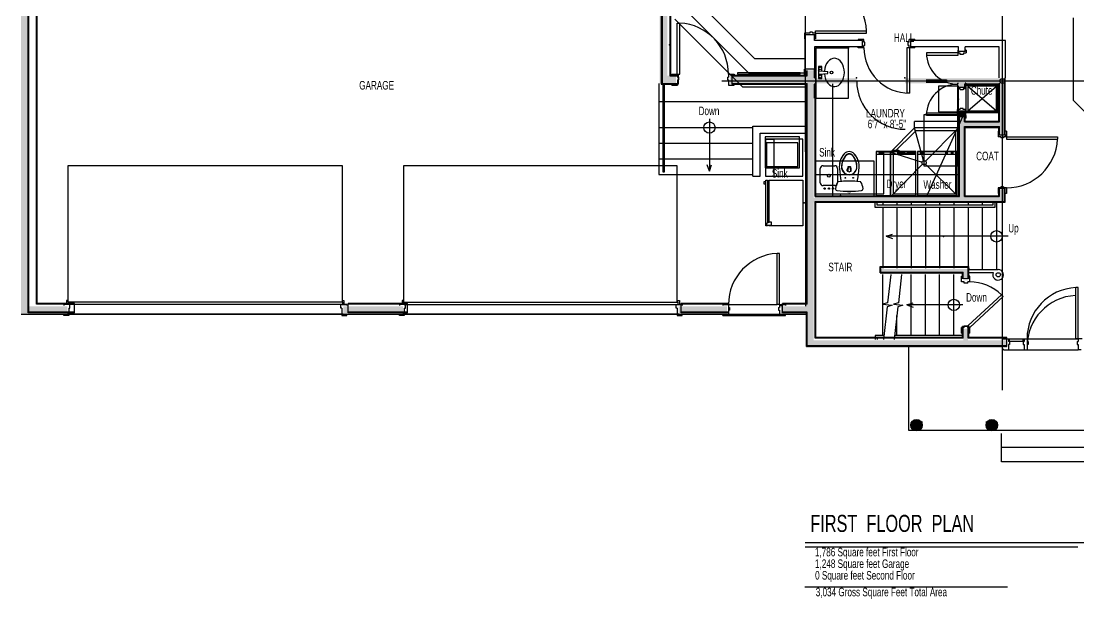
# Model space of a CAD drawing. Extents: x -743 to 664, y -463 to 298.
# Drawn here: x -743 to 1, y -463 to -56 of the extents above; entities that cross this region are included whole.
import ezdxf
from ezdxf.enums import TextEntityAlignment as Align

# ---------------------------------------------------------------- set-up
doc = ezdxf.new("R2010")
doc.units = 0
doc.header["$MEASUREMENT"] = 0
for name, color, linetype in [('1.1COLLINE', 7, 'Continuous'), ('1.1COLUMNS', 51, 'Continuous'), ('1.1DEMO', 3, 'Continuous'), ('1.1DRWDWS', 1, 'Continuous'), ('1.1FILL', 7, 'Continuous'), ('1.1FURN', 7, 'Continuous'), ('1.1NOTES', 11, 'Continuous'), ('1.1RMNAMES', 5, 'Continuous'), ('1.1WALL', 7, 'Continuous')]:
    doc.layers.add(name, color=color, linetype=linetype)
doc.styles.add('DCADTXTSTYLE20', font='ARIAL NARROW')
doc.styles.add('DCADTXTSTYLE22', font='ARIAL NARROW')
doc.styles.add('DCADTXTSTYLE23', font='ARIAL NARROW')
doc.styles.add('DCADTXTSTYLE24', font='ARIAL NARROW')
doc.styles.add('DCADTXTSTYLE27', font='ARIAL NARROW')
doc.styles.add('DCADTXTSTYLE28', font='ARIAL NARROW')
doc.styles.add('DCADTXTSTYLE29', font='ARIAL NARROW')
doc.styles.add('DCADTXTSTYLE32', font='ARIAL NARROW')
doc.styles.add('DCADTXTSTYLE38', font='ARIAL NARROW')
doc.styles.add('DCADTXTSTYLE39', font='ARIAL NARROW')
doc.styles.add('DCADTXTSTYLE45', font='ARIAL NARROW')
doc.styles.add('DCADTXTSTYLE46', font='ARIAL NARROW')
doc.styles.add('DCADTXTSTYLE47', font='ARIAL NARROW')
doc.styles.add('DCADTXTSTYLE48', font='ARIAL NARROW')
doc.styles.add('DCADTXTSTYLE49', font='ARIAL NARROW')
doc.styles.add('DCADTXTSTYLE52', font='ARIAL NARROW')
doc.styles.add('DCADTXTSTYLE55', font='ARIAL NARROW')
doc.styles.add('DCADTXTSTYLE59', font='ARIAL NARROW')
doc.styles.add('DCADTXTSTYLE65', font='ARIAL NARROW')

# ---------------------------------------------------------------- blocks, each defined once
blk = doc.blocks.new('FIXT-CHUTE')
blk.add_lwpolyline([(-7, -9), (7, -9), (7, 9), (-7, 9)], close=True)
blk = doc.blocks.new('FIXT-CABINET36')
blk.add_lwpolyline([(-12, -18), (12, -18), (12, 18), (-12, 18)], close=True)

msp = doc.modelspace()

# ---------------------------------------------------------------- hatches: boundary and pattern name
at = {"layer": '1.1FILL', "linetype": 'Continuous', "ltscale": 8}
for points in [[(-743.3, 49.72), (-743.3, -262.28), (-710.8, -262.28), (-710.8, -256.78), (-737.8, -256.78), (-737.8, 44.22), (-630.3, 44.22), (-630.3, 49.72)], [(-288.8, -10.28), (-294.3, -10.28), (-294.3, -100.14), (-282.73, -100.14), (-282.73, -94.64), (-288.8, -94.64)], [(-155.64, -96.53), (-185.8, -96.53), (-185.8, -90.82), (-191.3, -90.82), (-191.3, -94.64), (-244.73, -94.64), (-244.73, -100.14), (-185.8, -100.03), (-155.64, -100.03)], [(-121.64, -96.53), (-121.64, -97.53), (-92.54, -97.53), (-92.54, -99.03), (-121.64, -99.03), (-121.64, -100.03), (-83.42, -100.03), (-83.43, -102.75), (-79.85, -102.7), (-79.92, -100.03), (-54.92, -100.03), (-54.92, -96.53)], [(-54.92, -136.53), (-51.42, -136.53), (-51.42, -130.78), (-51.42, -96.53), (-54.92, -96.53), (-54.92, -100.03)], [(-81.42, -183.78), (-51.42, -183.78), (-51.42, -174.53), (-54.92, -174.53), (-54.92, -180.28), (-79.92, -180.28), (-79.92, -130.78), (-54.92, -130.78), (-54.92, -127.28), (-79.92, -127.28), (-79.92, -123.53), (-83.42, -123.53), (-83.42, -127.28), (-83.42, -180.28), (-185.8, -180.28), (-185.8, -100.03), (-191.56, -100.04), (-191.56, -100.14), (-191.3, -100.14), (-191.3, -256.78), (-208.8, -256.78), (-208.8, -262.28), (-191.3, -262.28), (-191.3, -286.28), (-49.8, -286.28), (-49.8, -280.78), (-77.22, -280.78), (-77.16, -272.65), (-80.64, -272.61), (-80.72, -280.78), (-185.8, -280.78), (-185.8, -256.78), (-185.8, -183.78)], [(-83.42, -123.53), (-79.92, -123.53), (-79.92, -119.32), (-83.42, -119.32)], [(-80.66, -234.03), (-80.7, -238.61), (-77.23, -238.65), (-77.16, -230.53), (-139.06, -230.53), (-139.06, -234.03)], [(-516.8, -256.78), (-516.8, -262.28), (-474.8, -262.28), (-474.8, -256.78)], [(-246.8, -262.28), (-246.8, -256.78), (-280.8, -256.78), (-280.8, -262.28)], [(-117.56, -340.53, 1), (-109.56, -340.53, 1)], [(-56.56, -340.53, 1), (-64.56, -340.53, 1)]]:
    msp.add_hatch(color=7, dxfattribs=at).paths.add_polyline_path(points, flags=0)

# ---------------------------------------------------------------- linework, layer by layer
at = {"layer": '1.1COLLINE', "color": 7, "linetype": 'Continuous', "ltscale": 96}
for p, q in [((-53.17, -315.79), (-53.17, -32.1)), ((-250.48, -98.28), (330.5, -98.28))]:
    msp.add_line(p, q, dxfattribs=at)
at = {"layer": '1.1COLUMNS', "color": 1, "linetype": 'Continuous', "ltscale": 12}
msp.add_circle((-53.17, -98.28), 1.75, dxfattribs=at)
at = {"layer": '1.1COLUMNS', "color": 51, "linetype": 'Continuous', "ltscale": 12}
msp.add_point((-53.17, -98.28), dxfattribs=at)
at = {"layer": '1.1DEMO', "color": 11, "linetype": 'Continuous', "ltscale": 2}
for p, q in [((-273.64, -50.56), (-231.45, -92.75)), ((-263.64, -46.42), (-227.31, -82.75)), ((-283.64, -54.71), (-235.6, -102.75)), ((-3.42, -53.9), (-3.42, -111.7)), ((-192.42, -64.73), (-192.42, -68.73)), ((-188.67, -64.73), (-192.42, -64.73)), ((-185.3, -65.73), (-191.8, -65.73)), ((-191.8, -90.82), (-191.8, -65.73)), ((-188.67, -63.98), (-188.67, -64.73)), ((-186.67, -63.98), (-188.67, -63.98)), ((-186.67, -63.98), (-186.67, -64.73)), ((-184.67, -64.73), (-186.67, -64.73)), ((-185.3, -69.78), (-185.3, -65.73)), ((-184.67, -62.98), (-148.67, -62.98)), ((-184.67, -64.73), (-184.67, -62.98)), ((-184.67, -64.73), (-148.67, -64.73)), ((-184.67, -64.73), (-184.67, -68.73)), ((-148.67, -64.73), (-148.67, -62.98)), ((-192.42, -68.73), (-191.8, -68.73)), ((-184.67, -68.73), (-185.3, -68.73)), ((-151.61, -69.78), (-185.3, -69.78)), ((-151.61, -74.28), (-185.3, -74.28)), ((-185.3, -74.28), (-185.3, -90.87)), ((-161.3, -74.28), (-185.3, -74.28)), ((-185.3, -74.28), (-161.3, -74.28)), ((-161.3, -110.28), (-161.3, -74.28)), ((-161.3, -74.28), (-161.3, -75.28)), ((-150.55, -69.03), (-154.55, -69.03)), ((-154.55, -69.03), (-154.55, -69.65)), ((-154.55, -74.9), (-154.55, -74.28)), ((-151.61, -74.28), (-151.61, -69.78)), ((-150.55, -70.9), (-150.55, -69.03)), ((-149.8, -70.9), (-150.55, -70.9)), ((-150.55, -74.9), (-150.55, -73.4)), ((-149.8, -73.4), (-150.55, -73.4)), ((-149.8, -73.4), (-149.8, -70.9)), ((-118.61, -70.9), (-119.36, -70.9)), ((-119.36, -73.4), (-119.36, -70.9)), ((-118.61, -73.4), (-119.36, -73.4)), ((-114.61, -69.03), (-118.61, -69.03)), ((-118.61, -70.9), (-118.61, -69.03)), ((-118.61, -74.9), (-118.61, -73.4)), ((-117.61, -74.28), (-117.61, -69.78)), ((-50.92, -69.78), (-117.61, -69.78)), ((-83.92, -74.28), (-117.61, -74.28)), ((-114.61, -69.03), (-114.61, -69.65)), ((-114.61, -74.9), (-114.61, -74.28)), ((-83.92, -77.53), (-83.92, -74.28)), ((-55.42, -74.28), (-79.42, -74.28)), ((-79.42, -77.53), (-79.42, -74.28)), ((-55.42, -96.03), (-55.42, -74.28)), ((-50.92, -96.03), (-50.92, -69.78)), ((-161.3, -75.28), (-184.3, -75.28)), ((-184.3, -75.28), (-184.3, -110.28)), ((-150.55, -74.9), (-154.55, -74.9)), ((-120.3, -74.9), (-120.3, -106.9)), ((-118.55, -74.9), (-120.3, -74.9)), ((-114.61, -74.9), (-118.61, -74.9)), ((-118.55, -74.9), (-118.55, -106.9)), ((-84.54, -78.51), (-106.52, -78.51)), ((-106.52, -78.51), (-106.52, -80.26)), ((-84.54, -80.26), (-106.52, -80.26)), ((-84.54, -76.57), (-84.54, -78.57)), ((-84.54, -76.57), (-83.92, -76.57)), ((-84.54, -78.51), (-84.54, -80.26)), ((-84.54, -78.57), (-83.04, -78.57)), ((-79.42, -77.53), (-83.92, -77.53)), ((-83.04, -78.57), (-83.04, -79.32)), ((-83.04, -79.32), (-80.54, -79.32)), ((-80.54, -78.57), (-78.67, -78.57)), ((-80.54, -78.57), (-80.54, -79.32)), ((-78.67, -76.57), (-79.29, -76.57)), ((-78.67, -76.57), (-78.67, -78.57)), ((-192.03, -82.75), (-227.31, -82.75)), ((-180.05, -88.03), (-182.55, -88.03)), ((-182.55, -88.03), (-182.55, -96.53)), ((-180.05, -91.03), (-180.05, -88.03)), ((-192.03, -92.75), (-231.45, -92.75)), ((-182.05, -91.03), (-182.55, -90.53)), ((-182.05, -93.53), (-182.55, -94.03)), ((-182.55, -96.53), (-180.05, -96.53)), ((-182.05, -91.03), (-175.8, -91.53)), ((-182.05, -93.53), (-175.8, -93.03)), ((-180.05, -96.53), (-180.05, -93.53)), ((-175.8, -93.03), (-175.8, -91.53)), ((-192.03, -102.75), (-235.6, -102.75)), ((-185.3, -110.28), (-161.3, -110.28)), ((-184.3, -110.28), (-185.3, -110.28)), ((-118.55, -106.9), (-120.3, -106.9)), ((-3.42, -111.7), (16.93, -132.05)), ((-84.54, -120.83), (-106.52, -120.83)), ((-106.52, -122.58), (-106.52, -120.83)), ((-84.54, -122.58), (-106.52, -122.58)), ((-84.54, -122.58), (-84.54, -120.83)), ((-84.54, -124.53), (-84.54, -122.53)), ((-84.54, -122.53), (-83.04, -122.53)), ((-84.54, -124.53), (-83.92, -124.53)), ((-79.42, -123.53), (-83.92, -123.53)), ((-83.92, -126.78), (-83.92, -123.53)), ((-83.04, -122.53), (-83.04, -121.78)), ((-83.04, -121.78), (-80.54, -121.78)), ((-80.54, -122.53), (-80.54, -121.78)), ((-80.54, -122.53), (-78.67, -122.53)), ((-79.42, -126.78), (-79.42, -123.53)), ((-78.67, -124.53), (-79.29, -124.53)), ((-78.67, -124.53), (-78.67, -122.53)), ((-114.84, -131.28), (-131.92, -148.36)), ((-114.01, -133.28), (-129.92, -149.18)), ((-83.92, -126.78), (-114.84, -126.78)), ((-114.84, -131.28), (-114.84, -126.78)), ((-83.92, -131.28), (-114.84, -131.28)), ((-83.92, -131.28), (-114.84, -131.28)), ((-108.56, -154.33), (-114.84, -131.28)), ((-85.92, -133.28), (-114.01, -133.28)), ((-107.11, -154.71), (-83.92, -131.28)), ((-85.92, -177.78), (-85.92, -133.28)), ((-219.87, -139.27), (-213.89, -139.27)), ((-213.89, -139.27), (-213.89, -165.34)), ((-136.42, -177.78), (-136.42, -148.36)), ((-131.92, -148.36), (-136.42, -148.36)), ((-131.92, -179.78), (-131.92, -148.36)), ((-131.92, -148.36), (-131.92, -179.78)), ((-131.92, -148.36), (-109.6, -155.33)), ((-129.92, -149.18), (-129.92, -177.78)), ((-162.24, -161.53), (-162.24, -160.66)), ((-162, -161.83), (-161.01, -162.1)), ((-160.01, -158.77), (-161.71, -158.77)), ((-160.16, -158.97), (-161.56, -158.97)), ((-159.71, -161.83), (-160.71, -162.1)), ((-159.48, -161.53), (-159.48, -160.66)), ((-131.92, -179.78), (-109.22, -156.84)), ((-83.92, -179.78), (-107.1, -156.83)), ((-219.51, -169.14), (-221.01, -169.14)), ((-221.01, -169.14), (-221.01, -170.64)), ((-221.01, -170.64), (-219.51, -170.64)), ((-219.51, -200.14), (-219.51, -168.14)), ((-219.51, -168.14), (-218.26, -168.14)), ((-218.26, -168.14), (-218.26, -198.27)), ((-217.51, -169.14), (-218.26, -169.14)), ((-217.51, -168.14), (-193.51, -168.14)), ((-217.51, -168.14), (-217.51, -197.64)), ((-193.51, -168.14), (-193.51, -200.14)), ((-185.3, -177.78), (-136.42, -177.78)), ((-129.92, -177.78), (-85.92, -177.78)), ((-218.26, -200.14), (-219.51, -200.14)), ((-217.01, -197.64), (-219.01, -198.64)), ((-219.01, -198.64), (-219.01, -199.64)), ((-219.01, -199.64), (-215.51, -199.64)), ((-218.26, -199.64), (-218.26, -200.14)), ((-217.51, -199.64), (-217.51, -200.14)), ((-193.51, -200.14), (-217.51, -200.14)), ((-215.51, -197.64), (-217.01, -197.64)), ((-215.51, -199.64), (-215.51, -197.64))]:
    msp.add_line(p, q, dxfattribs=at)
for points in [[(-195.95, -159.49), (-195.95, -137.69), (-219.96, -137.69), (-219.96, -159.49)], [(-219.87, -165.34), (-193.51, -165.34), (-193.51, -139.27), (-219.87, -139.27)], [(-196.95, -158.49), (-196.95, -141.85), (-218.96, -141.85), (-218.96, -158.49)]]:
    msp.add_lwpolyline(points, close=True, dxfattribs=at)
for centre, radius in [((-181.3, -89.53), 1), ((-181.3, -95.03), 1), ((-173.3, -92.28), 1), ((-108.17, -155.78), 1.5), ((-163.61, -166.45), 0.276), ((-163.61, -166.45), 0.276), ((-158.1, -166.45), 0.276), ((-158.1, -166.45), 0.276)]:
    msp.add_circle(centre, radius, dxfattribs=at)
for centre, radius, start, end in [((-184.67, -64.73), 36, 2.7832, 87.37195), ((-118.61, -74.9), 31.94, 180, 270.10275), ((-84.54, -78.57), 21.98, 180, 270), ((-84.54, -122.53), 21.98, 90, 180), ((-160.86, -152.67), 4.72, 42.19394, 138.11134), ((-160.86, -152.67), 4.72, 42.19394, 138.11134), ((-154.26, -158.59), 13.58, 138.11138, 186.11329), ((-154.26, -158.59), 13.58, 138.11138, 173.9005), ((-154.26, -158.59), 12.01, 138.11138, 180.55116), ((-154.26, -158.59), 11.93, 161.90263, 180.55116), ((-155.87, -158.06), 10.24, 133.19418, 161.90263), ((-160.86, -152.67), 3.15, 41.93184, 138.05381), ((-160.86, -152.75), 2.95, 46.80582, 133.19418), ((-165.84, -158.06), 10.24, 18.09737, 46.80582), ((-167.45, -158.59), 12.01, 359.44884, 401.88862), ((-167.45, -158.59), 13.58, 7.23105, 41.9948), ((-167.45, -158.59), 13.58, 355.18476, 401.88861), ((-167.45, -158.59), 11.93, 359.44884, 378.09737), ((27.96, -139.07), 196.85, 186.11328, 188.79834), ((-160.37, -158.64), 5.91, 180.55116, 213.50545), ((-160.37, -158.64), 5.83, 180.55116, 213.50545), ((-160.86, -158.97), 5.32, 213.50545, 326.49455), ((-160.86, -158.97), 5.24, 213.50545, 326.49455), ((-157.51, -160.66), 4.72, 158.06524, 180), ((-161.92, -161.53), 0.315, 180, 255), ((-152.1, -161.73), 9.84, 163.7398, 180), ((-161.71, -158.97), 0.197, 90, 158.06524), ((-161.56, -159.09), 0.118, 90, 164.91897), ((-160.86, -161.53), 0.591, 255, 285), ((-169.62, -161.73), 9.84, 0, 16.2602), ((-160.16, -159.09), 0.118, 15.08099, 90), ((-160.01, -158.97), 0.197, 21.93476, 90), ((-164.21, -160.66), 4.72, 0, 21.93476), ((-159.8, -161.53), 0.315, 285, 360), ((-161.35, -158.64), 5.83, 326.49455, 359.44884), ((-161.35, -158.64), 5.91, 326.49455, 359.44884), ((-349.68, -139.07), 196.85, 351.20166, 353.97628), ((-158.84, -175.2), 11.81, 150.5225, 173.54457), ((-168.74, -169.6), 0.433, 95.78108, 150.52194), ((-158.84, -175.2), 11.81, 149.42934, 150.5225), ((-160.86, -247.51), 78.74, 95.77937, 95.94075), ((-160.86, -247.51), 78.74, 90, 95.77937), ((-160.86, -247.51), 78.74, 84.22063, 90), ((-152.97, -169.6), 0.433, 29.47806, 84.21892), ((-160.86, -247.51), 78.74, 84.05925, 84.22063), ((-162.88, -175.2), 11.81, 29.4775, 30.57066), ((-162.88, -175.2), 11.81, 6.45543, 29.4775), ((-169.32, -174.02), 1.26, 173.54414, 262.12008), ((-160.86, -112.87), 62.99, 262.11895, 277.88109), ((-161.55, -174.05), 1.97, 245.89034, 269.48395), ((-160.86, -97.55), 78.47, 269.48395, 270.51605), ((-160.17, -174.05), 1.97, 270.51605, 294.10966), ((-152.39, -174.02), 1.26, 277.88169, 366.45586)]:
    msp.add_arc(centre, radius, start, end, dxfattribs=at)
msp.add_ellipse((-171.3, -92.28), major_axis=(0, 10), ratio=0.7, start_param=1.670465, end_param=7.754313, dxfattribs=at)
for p in [(-185.3, -65.73), (-117.61, -74.28), (-83.92, -77.57), (-185.3, -90.78), (-83.92, -123.53), (-160.86, -177.78), (-192.51, -184.14)]:
    msp.add_point(p, dxfattribs=at)
at = {"layer": '1.1DRWDWS', "color": 3, "linetype": 'Continuous', "ltscale": 24}
for p, q in [((-281.79, -93.52), (-281.79, -57.52)), ((-281.79, -57.52), (-280.04, -57.52)), ((-280.04, -93.52), (-280.04, -57.52)), ((-285.73, -93.52), (-281.73, -93.52)), ((-281.79, -93.52), (-280.04, -93.52)), ((-281.73, -93.52), (-281.73, -95.52)), ((-281.73, -95.52), (-280.98, -95.52)), ((-280.98, -95.52), (-280.98, -97.52)), ((-246.54, -95.52), (-245.79, -95.52)), ((-246.54, -95.52), (-246.54, -97.52)), ((-245.79, -93.52), (-241.79, -93.52)), ((-245.79, -93.52), (-245.79, -95.52)), ((-285.73, -101.27), (-281.73, -101.27)), ((-281.73, -97.52), (-281.73, -101.27)), ((-281.73, -97.52), (-280.98, -97.52)), ((-246.54, -97.52), (-245.79, -97.52)), ((-245.79, -97.52), (-245.79, -101.27)), ((-245.79, -101.27), (-241.79, -101.27)), ((-211.55, -255.65), (-211.55, -219.65)), ((-209.8, -219.65), (-211.55, -219.65)), ((-209.8, -255.65), (-209.8, -219.65)), ((-81.91, -239.71), (-81.91, -235.71)), ((-76.04, -239.71), (-76.04, -235.71)), ((-80.04, -239.71), (-81.91, -239.71)), ((-80.04, -240.46), (-80.04, -239.71)), ((-77.54, -240.46), (-80.04, -240.46)), ((-76.04, -239.71), (-77.54, -239.71)), ((-77.54, -240.46), (-77.54, -239.71)), ((-1.55, -279.65), (-1.55, -243.65)), ((0.2, -243.65), (-1.55, -243.65)), ((0.2, -279.65), (0.2, -243.65)), ((-77.22, -270.42), (-53.66, -248.77)), ((-76.04, -271.71), (-52.48, -250.06)), ((-52.48, -250.06), (-53.66, -248.77)), ((-709.79, -255.65), (-713.29, -255.65)), ((-713.29, -255.65), (-713.29, -256.28)), ((-709.79, -258.15), (-709.79, -263.4)), ((-709.79, -258.15), (-709.04, -258.15)), ((-709.04, -258.15), (-709.04, -255.65)), ((-518.55, -258.15), (-518.55, -255.65)), ((-517.8, -258.15), (-518.55, -258.15)), ((-517.8, -255.65), (-514.3, -255.65)), ((-517.8, -258.15), (-517.8, -263.4)), ((-514.3, -255.65), (-514.3, -256.28)), ((-473.8, -255.65), (-477.3, -255.65)), ((-477.3, -255.65), (-477.3, -256.28)), ((-473.8, -258.15), (-473.8, -263.4)), ((-473.8, -258.15), (-473.05, -258.15)), ((-473.05, -258.15), (-473.05, -255.65)), ((-282.56, -258.15), (-282.56, -255.65)), ((-281.81, -258.15), (-282.56, -258.15)), ((-281.81, -255.65), (-278.31, -255.65)), ((-281.81, -258.15), (-281.81, -263.4)), ((-278.31, -255.65), (-278.31, -256.28)), ((-249.74, -255.65), (-245.74, -255.65)), ((-245.74, -255.65), (-245.74, -257.65)), ((-245.74, -257.65), (-244.99, -257.65)), ((-245.74, -259.65), (-245.74, -263.4)), ((-245.74, -259.65), (-244.99, -259.65)), ((-244.99, -257.65), (-244.99, -259.65)), ((-209.8, -255.65), (-211.55, -255.65)), ((-210.55, -257.65), (-209.8, -257.65)), ((-210.55, -257.65), (-210.55, -259.65)), ((-210.55, -259.65), (-209.8, -259.65)), ((-209.8, -255.65), (-205.8, -255.65)), ((-209.8, -255.65), (-209.8, -257.65)), ((-209.8, -259.65), (-209.8, -263.4)), ((-713.29, -263.4), (-713.29, -262.78)), ((-709.79, -263.4), (-713.29, -263.4)), ((-517.8, -263.4), (-514.3, -263.4)), ((-514.3, -263.4), (-514.3, -262.78)), ((-477.3, -263.4), (-477.3, -262.78)), ((-473.8, -263.4), (-477.3, -263.4)), ((-281.81, -263.4), (-278.31, -263.4)), ((-278.31, -263.4), (-278.31, -262.78)), ((-249.74, -263.4), (-245.74, -263.4)), ((-209.8, -263.4), (-205.8, -263.4)), ((-81.91, -275.65), (-81.91, -271.65)), ((-80.04, -271.65), (-81.91, -271.65)), ((-80.04, -271.65), (-80.04, -270.9)), ((-77.54, -270.9), (-80.04, -270.9)), ((-77.54, -271.65), (-77.54, -270.9)), ((-76.04, -271.65), (-77.54, -271.65)), ((-76.04, -271.71), (-77.22, -270.42)), ((-76.04, -275.65), (-76.04, -271.65)), ((-48.05, -281.15), (-48.8, -281.15)), ((-48.05, -281.65), (-48.8, -281.65)), ((-48.05, -281.15), (-48.05, -279.65)), ((-48.05, -281.65), (-48.05, -283.65)), ((-38.55, -281.15), (-38.55, -279.65)), ((-38.55, -281.15), (-37.8, -281.15)), ((-38.55, -281.65), (-37.8, -281.65)), ((-38.55, -281.65), (-38.55, -283.65)), ((-35.8, -279.65), (-35.8, -281.65)), ((-35.05, -281.65), (-35.8, -281.65)), ((-35.05, -281.65), (-35.05, -283.65)), ((0.2, -279.65), (-1.55, -279.65)), ((-0.55, -281.65), (0.2, -281.65)), ((-0.55, -281.65), (-0.55, -283.65)), ((0.2, -279.65), (0.2, -281.65)), ((-48.05, -283.65), (-48.8, -283.65)), ((-38.55, -283.65), (-37.8, -283.65)), ((-35.8, -283.65), (-35.8, -287.4)), ((-35.05, -283.65), (-35.8, -283.65)), ((-0.55, -283.65), (0.2, -283.65)), ((0.2, -283.65), (0.2, -287.4)), ((-53.8, -366.28), (-53.8, -346.28)), ((18.2, -356.28), (-53.8, -356.28)), ((18.2, -366.28), (-53.8, -366.28))]:
    msp.add_line(p, q, dxfattribs=at)
at = {"layer": '1.1DRWDWS', "color": 3, "linetype": 'Continuous', "ltscale": 12}
for p, q in [((-285.73, -93.52), (-285.73, -94.14)), ((-241.79, -93.52), (-241.79, -94.14)), ((-285.73, -101.27), (-285.73, -100.64)), ((-241.79, -101.27), (-241.79, -100.64)), ((-55.42, -100.53), (-79.85, -100.53)), ((-79.85, -100.53), (-79.85, -102.75)), ((-56.42, -101.53), (-78.85, -101.53)), ((-78.85, -101.53), (-78.85, -119.51)), ((-56.42, -119.51), (-56.42, -101.53)), ((-55.42, -120.51), (-55.42, -100.53)), ((-79.85, -119.32), (-79.85, -120.51)), ((-78.85, -119.51), (-56.42, -119.51)), ((-78.79, -120.51), (-55.42, -120.51)), ((-228.59, -165.25), (-228.59, -129.97)), ((-228.59, -129.97), (-191.8, -129.97)), ((-191.8, -129.97), (-191.8, -134.97)), ((-223.59, -165.25), (-223.59, -134.97)), ((-223.59, -134.97), (-191.8, -134.97)), ((-143.22, -154.73), (-185.3, -154.73)), ((-143.22, -179.73), (-143.22, -154.73)), ((-228.59, -165.25), (-223.59, -165.25)), ((-137.31, -184.28), (-137.31, -185.94)), ((-127.31, -184.28), (-127.31, -185.94)), ((-117.31, -184.28), (-117.31, -185.94)), ((-107.31, -184.28), (-107.31, -185.94)), ((-97.31, -184.28), (-97.31, -185.94)), ((-87.31, -184.28), (-87.31, -185.94)), ((-77.31, -184.28), (-77.31, -185.94)), ((-67.31, -184.28), (-67.31, -185.94)), ((-57.31, -184.28), (-57.31, -230.92)), ((-137.31, -187.08), (-137.31, -230.03)), ((-127.31, -187.08), (-127.31, -230.03)), ((-117.31, -187.08), (-117.31, -230.03)), ((-107.31, -187.08), (-107.31, -230.03)), ((-97.31, -187.08), (-97.31, -230.03)), ((-87.31, -187.08), (-87.31, -230.03)), ((-77.31, -187.08), (-77.31, -230.03)), ((-67.31, -187.08), (-67.31, -230.92)), ((-137.31, -277.28), (-137.31, -234.53)), ((-117.31, -277.28), (-117.31, -234.53)), ((-107.31, -277.28), (-107.31, -234.53)), ((-97.31, -277.28), (-97.31, -234.53)), ((-87.31, -277.28), (-87.31, -234.53)), ((-81.91, -235.71), (-81.29, -235.71)), ((-76.04, -235.71), (-76.66, -235.71)), ((-517.3, -253.9), (-710.29, -253.9)), ((-710.29, -253.9), (-710.29, -255.65)), ((-517.8, -255.65), (-709.79, -255.65)), ((-517.3, -253.9), (-517.3, -255.65)), ((-474.3, -253.9), (-281.31, -253.9)), ((-474.3, -253.9), (-474.3, -255.65)), ((-473.8, -255.65), (-281.81, -255.65)), ((-281.31, -253.9), (-281.31, -255.65)), ((-249.74, -255.65), (-249.74, -256.28)), ((-205.8, -255.65), (-205.8, -256.28)), ((-249.74, -263.4), (-249.74, -262.78)), ((-205.8, -263.4), (-205.8, -262.78)), ((-127.31, -277.28), (-127.31, -263.36)), ((-81.91, -275.65), (-81.29, -275.65)), ((-76.04, -275.65), (-76.66, -275.65)), ((-52.3, -279.65), (-48.05, -279.65)), ((-52.3, -279.65), (-52.3, -280.28)), ((-48.8, -279.65), (-48.8, -281.65)), ((-48.55, -281.39), (-37.8, -281.39)), ((-38.55, -279.65), (-35.8, -279.65)), ((-38.55, -279.65), (-35.8, -279.65)), ((-37.8, -279.65), (-37.8, -281.65)), ((2.95, -279.65), (0.2, -279.65)), ((-52.3, -287.4), (-52.3, -286.77)), ((-52.3, -287.4), (-48.8, -287.4)), ((-52.05, -287.4), (-48.8, -287.4)), ((-48.8, -283.65), (-48.8, -287.4)), ((-37.8, -283.65), (-37.8, -287.4)), ((-37.8, -287.4), (-35.8, -287.4)), ((-37.8, -287.4), (-35.8, -287.4)), ((2.2, -287.4), (0.2, -287.4))]:
    msp.add_line(p, q, dxfattribs=at)
at = {"layer": '1.1DRWDWS', "color": 3, "linetype": 'Continuous', "ltscale": 2}
for p, q in [((-192.42, -94.08), (-192.42, -90.08)), ((-184.67, -90.08), (-192.42, -90.08)), ((-192.42, -94.08), (-191.8, -94.08)), ((-184.67, -94.08), (-185.3, -94.08)), ((-184.67, -94.08), (-184.67, -90.08)), ((-84.67, -99.75), (-84.67, -103.75)), ((-84.67, -99.75), (-84.04, -99.75)), ((-82.79, -103.75), (-84.67, -103.75)), ((-82.79, -103.75), (-82.79, -104.5)), ((-78.79, -103.75), (-80.79, -103.75)), ((-80.79, -103.75), (-80.79, -104.5)), ((-78.79, -99.75), (-79.42, -99.75)), ((-78.79, -99.75), (-78.79, -103.75)), ((-80.79, -104.5), (-82.79, -104.5)), ((-84.67, -122.32), (-84.67, -118.32)), ((-82.79, -118.32), (-84.67, -118.32)), ((-82.79, -118.32), (-82.79, -117.57)), ((-80.79, -117.57), (-82.79, -117.57)), ((-80.79, -118.32), (-80.79, -117.57)), ((-78.79, -118.32), (-80.79, -118.32)), ((-78.79, -122.32), (-78.79, -118.32)), ((-84.67, -122.32), (-84.04, -122.32)), ((-78.79, -122.32), (-79.42, -122.32)), ((-56.17, -133.53), (-56.17, -137.53)), ((-56.17, -133.53), (-55.54, -133.53)), ((-50.29, -133.53), (-50.92, -133.53)), ((-50.29, -133.53), (-50.29, -137.53)), ((-54.29, -137.53), (-56.17, -137.53)), ((-54.29, -137.53), (-54.29, -138.28)), ((-52.29, -138.28), (-54.29, -138.28)), ((-50.29, -137.53), (-52.29, -137.53)), ((-52.29, -137.53), (-52.29, -138.28)), ((-50.29, -137.47), (-14.29, -137.47)), ((-50.29, -137.47), (-50.29, -139.22)), ((-50.29, -139.22), (-14.29, -139.22)), ((-14.29, -137.47), (-14.29, -139.22)), ((-56.17, -173.47), (-56.17, -177.47)), ((-54.29, -173.47), (-56.17, -173.47)), ((-56.17, -177.47), (-55.54, -177.47)), ((-54.29, -172.72), (-54.29, -173.47)), ((-52.29, -172.72), (-54.29, -172.72)), ((-52.29, -172.72), (-52.29, -173.47)), ((-50.29, -173.47), (-52.29, -173.47)), ((-50.29, -177.47), (-50.92, -177.47)), ((-50.29, -173.47), (-50.29, -177.47))]:
    msp.add_line(p, q, dxfattribs=at)
at = {"layer": '1.1DRWDWS', "color": 5, "linetype": 'Continuous', "ltscale": 12}
for p, q in [((-185.3, -96.03), (-185.3, -90.82)), ((-185.3, -110.28), (-185.3, -100.53))]:
    msp.add_line(p, q, dxfattribs=at)
at = {"layer": '1.1DRWDWS', "color": 1, "linetype": 'Continuous', "ltscale": 24}
for p, q in [((-294.8, -100.14), (-294.8, -164.07)), ((-294.8, -131.07), (-292.05, -131.07)), ((-290.68, -131.07), (-228.59, -131.07)), ((-294.8, -142.07), (-292.05, -142.07)), ((-290.68, -142.07), (-228.59, -142.07)), ((-294.8, -153.07), (-292.05, -153.07)), ((-290.68, -153.07), (-228.59, -153.07)), ((-294.8, -164.07), (-228.59, -164.07))]:
    msp.add_line(p, q, dxfattribs=at)
at = {"layer": '1.1DRWDWS', "color": 1, "linetype": 'Continuous', "ltscale": 8}
for p, q in [((-172.3, -179.78), (-172.3, -100.36)), ((-79.85, -120.51), (-106.64, -179.95)), ((-517.3, -157.9), (-710.4, -157.9)), ((-710.4, -157.9), (-710.4, -253.79)), ((-517.3, -253.9), (-517.3, -157.9)), ((-281.81, -157.9), (-474.47, -157.9)), ((-474.47, -157.9), (-474.47, -253.8)), ((-281.81, -253.9), (-281.81, -157.9)), ((-184.92, -164.2), (-84.54, -164.2))]:
    msp.add_line(p, q, dxfattribs=at)
at = {"layer": '1.1DRWDWS', "color": 7, "linetype": 'Continuous', "ltscale": 24}
for p, q in [((-106.64, -97.53), (-92.54, -97.53)), ((-106.64, -99.03), (-92.54, -99.03)), ((-92.54, -97.53), (-92.54, -99.03))]:
    msp.add_line(p, q, dxfattribs=at)
at = {"layer": '1.1DRWDWS', "color": 7, "linetype": 'Continuous', "ltscale": 12}
for p, q in [((-84.67, -103.75), (-84.67, -118.32)), ((-77.55, -101.98), (-57.23, -119.25)), ((-77.55, -119.25), (-57.23, -101.98))]:
    msp.add_line(p, q, dxfattribs=at)
at = {"layer": '1.1DRWDWS', "color": 51, "linetype": 'Continuous', "ltscale": 24}
msp.add_line((-294.8, -112.78), (-191.8, -112.78), dxfattribs=at)
at = {"layer": '1.1DRWDWS', "color": 1, "linetype": 'Continuous', "ltscale": 12}
for p, q in [((-181.28, -169.95), (-181.28, -159.95)), ((-179.28, -157.95), (-171.09, -157.95)), ((-169.09, -159.95), (-169.09, -169.95)), ((-171.09, -171.95), (-179.28, -171.95)), ((-142.68, -187.28), (-142.68, -184.28)), ((-141.18, -185.78), (-141.18, -184.28)), ((-59.92, -185.78), (-141.18, -185.78)), ((-59.92, -184.28), (-59.92, -185.78)), ((-58.42, -184.28), (-58.42, -187.28)), ((-58.42, -187.28), (-142.68, -187.28)), ((-76.66, -230.03), (-76.66, -231.43)), ((-76.59, -230.92), (-56.08, -230.92)), ((-76.59, -233.17), (-59.52, -233.17)), ((-710.29, -252.65), (-711.29, -252.65)), ((-711.29, -252.65), (-711.29, -255.35)), ((-710.29, -253.4), (-710.29, -252.65)), ((-517.3, -253.4), (-517.3, -252.65)), ((-517.3, -252.65), (-516.3, -252.65)), ((-516.3, -252.65), (-516.3, -255.35)), ((-474.3, -252.65), (-475.3, -252.65)), ((-475.3, -252.65), (-475.3, -255.35)), ((-474.3, -253.4), (-474.3, -252.65)), ((-281.31, -253.4), (-281.31, -252.65)), ((-281.31, -252.65), (-280.31, -252.65)), ((-280.31, -252.65), (-280.31, -255.35)), ((-711.29, -255.35), (-713.25, -255.35)), ((-516.3, -255.35), (-514.34, -255.35)), ((-475.3, -255.35), (-477.26, -255.35)), ((-280.31, -255.35), (-278.35, -255.35)), ((-136.46, -277.28), (-142.68, -277.28)), ((-142.68, -277.28), (-142.68, -280.28)), ((-136.63, -278.78), (-141.18, -278.78)), ((-141.18, -278.78), (-141.18, -280.28)), ((-81.21, -278.78), (-129.06, -278.78)), ((-81.19, -277.28), (-128.89, -277.28)), ((-48.8, -279.65), (-38.55, -279.65)), ((-48.8, -287.4), (-37.8, -287.4))]:
    msp.add_line(p, q, dxfattribs=at)
at = {"layer": '1.1DRWDWS', "color": 11, "linetype": 'Continuous', "ltscale": 24}
for p, q in [((-245.74, -255.65), (-211.55, -255.65)), ((-516.8, -262.28), (-710.8, -262.28)), ((-280.8, -262.28), (-474.8, -262.28)), ((-245.74, -263.4), (-209.8, -263.4))]:
    msp.add_line(p, q, dxfattribs=at)
at = {"layer": '1.1DRWDWS', "color": 11, "linetype": 'Continuous', "ltscale": 12}
for p, q in [((-35.8, -279.65), (0.2, -279.65)), ((-35.8, -287.4), (0.2, -287.4))]:
    msp.add_line(p, q, dxfattribs=at)
at = {"layer": '1.1DRWDWS', "color": 1, "linetype": 'Continuous', "ltscale": 24}
msp.add_lwpolyline([(-195.39, -92.43), (-239.38, -92.43), (-239.38, -93.52), (-195.39, -93.52)], close=True, dxfattribs=at)
at = {"layer": '1.1DRWDWS', "color": 7, "linetype": 'Continuous', "ltscale": 12}
msp.add_lwpolyline([(-77.55, -119.25), (-57.23, -119.25), (-57.23, -101.98), (-77.55, -101.98)], close=True, dxfattribs=at)
at = {"layer": '1.1DRWDWS', "color": 1, "linetype": 'Continuous', "ltscale": 12}
for centre, radius in [((-175.19, -164.95), 1), ((-178.19, -173.95), 0.5), ((-175.19, -173.95), 0.5), ((-172.19, -173.95), 0.5), ((-56.08, -234.69), 1.51)]:
    msp.add_circle(centre, radius, dxfattribs=at)
at = {"layer": '1.1DRWDWS', "color": 1, "linetype": 'Continuous', "ltscale": 24}
for centre, start, end in [((-281.79, -93.52), 0, 87.2168), ((-209.8, -255.65), 92.7832, 180), ((0.2, -279.65), 92.78316, 180)]:
    msp.add_arc(centre, 36, start, end, dxfattribs=at)
at = {"layer": '1.1DRWDWS', "color": 1}
for centre, radius, start, end in [((-121.6, -98.25), 34, 180, 270), ((0.2, -285.2), 36, 93, 180)]:
    msp.add_arc(centre, radius, start, end, dxfattribs=at)
at = {"layer": '1.1DRWDWS', "color": 1, "linetype": 'Continuous', "ltscale": 2}
msp.add_arc((-50.29, -137.47), 36, 270, 357.2168, dxfattribs=at)
at = {"layer": '1.1DRWDWS', "color": 1, "linetype": 'Continuous', "ltscale": 12}
for centre, radius, start, end in [((-179.28, -159.95), 2, 90.00001, 180), ((-171.09, -159.95), 2, 0, 90.00001), ((-179.28, -169.95), 2, 180, 270), ((-171.09, -169.95), 2, 270, 360), ((-56.08, -234.69), 3.76, 156.27319, 450)]:
    msp.add_arc(centre, radius, start, end, dxfattribs=at)
at = {"layer": '1.1DRWDWS', "color": 1, "linetype": 'Continuous'}
msp.add_arc((-76.04, -271.65), 31.94, 45.64825, 90, dxfattribs=at)
at = {"layer": '1.1DRWDWS', "color": 3, "linetype": 'Continuous', "ltscale": 24}
msp.add_point((-287.3, -72.8), dxfattribs=at)
at = {"layer": '1.1DRWDWS', "color": 51, "linetype": 'Continuous', "ltscale": 12}
for p in [(-282.73, -94.14), (-155.64, -96.03), (-121.64, -96.03), (-208.8, -256.28), (-76.66, -272.65)]:
    msp.add_point(p, dxfattribs=at)
at = {"layer": '1.1DRWDWS', "color": 3, "linetype": 'Continuous', "ltscale": 2}
for p in [(-79.42, -102.75), (-83.92, -111.04), (-79.42, -119.32), (-50.92, -136.53)]:
    msp.add_point(p, dxfattribs=at)
at = {"layer": '1.1DRWDWS', "color": 1, "linetype": 'Continuous', "ltscale": 12}
msp.add_point((-166.91, -178.95), dxfattribs=at)
at = {"layer": '1.1DRWDWS', "color": 51, "linetype": 'Continuous', "ltscale": 24}
for p in [(-516.8, -262.78), (-474.8, -262.78)]:
    msp.add_point(p, dxfattribs=at)
at = {"layer": '1.1FILL', "color": 7, "linetype": 'Continuous', "ltscale": 8}
for p, q in [((-191.31, -256.78), (-191.8, 50.22)), ((-83.92, -102.75), (-79.42, -102.75)), ((-83.92, -119.32), (-79.42, -119.32)), ((-743.3, -262.28), (-191.3, -262.28))]:
    msp.add_line(p, q, dxfattribs=at)
at = {"layer": '1.1FILL', "color": 1, "linetype": 'Continuous', "ltscale": 12}
for p, q in [((-141.96, -147.91), (-141.96, -178.91)), ((-113.96, -147.91), (-141.96, -147.91)), ((-141.96, -147.91), (-113.96, -147.91)), ((-139.46, -148.41), (-139.46, -148.66)), ((-137.46, -148.66), (-137.46, -148.41)), ((-129.96, -147.91), (-129.96, -146.91)), ((-129.96, -146.91), (-125.96, -146.91)), ((-125.96, -147.91), (-129.96, -147.91)), ((-126.96, -148.41), (-126.96, -149.41)), ((-114.96, -148.41), (-126.96, -148.41)), ((-125.96, -146.91), (-125.96, -147.91)), ((-124.96, -148.66), (-125.96, -148.66)), ((-125.96, -148.78), (-125.96, -149.16)), ((-124.96, -148.78), (-125.96, -148.78)), ((-124.96, -149.16), (-124.96, -148.78)), ((-123.46, -148.66), (-124.46, -148.66)), ((-124.46, -148.78), (-124.46, -149.16)), ((-123.46, -148.78), (-124.46, -148.78)), ((-123.46, -149.16), (-123.46, -148.78)), ((-121.96, -148.66), (-122.96, -148.66)), ((-122.96, -148.78), (-122.96, -149.16)), ((-121.96, -148.78), (-122.96, -148.78)), ((-121.96, -149.16), (-121.96, -148.78)), ((-118.96, -148.66), (-119.96, -148.66)), ((-119.96, -148.78), (-119.96, -149.16)), ((-118.96, -148.78), (-119.96, -148.78)), ((-118.96, -149.16), (-118.96, -148.78)), ((-117.46, -148.66), (-118.46, -148.66)), ((-118.46, -148.78), (-118.46, -149.16)), ((-117.46, -148.78), (-118.46, -148.78)), ((-117.46, -149.16), (-117.46, -148.78)), ((-115.96, -148.66), (-116.96, -148.66)), ((-116.96, -148.78), (-116.96, -149.16)), ((-115.96, -148.78), (-116.96, -148.78)), ((-115.96, -149.16), (-115.96, -148.78)), ((-114.96, -149.41), (-114.96, -148.41)), ((-113.96, -178.91), (-113.96, -147.91)), ((-112.96, -147.91), (-112.96, -178.91)), ((-84.96, -147.91), (-112.96, -147.91)), ((-112.96, -147.91), (-84.96, -147.91)), ((-110.46, -148.41), (-110.46, -148.66)), ((-108.46, -148.66), (-108.46, -148.41)), ((-92.96, -148.41), (-92.96, -148.66)), ((-91.96, -148.66), (-91.96, -148.41)), ((-88.96, -148.41), (-88.96, -148.66)), ((-87.96, -148.66), (-87.96, -148.41)), ((-84.96, -178.91), (-84.96, -147.91)), ((-113.96, -149.91), (-141.96, -149.91)), ((-126.96, -149.41), (-114.96, -149.41)), ((-125.96, -149.16), (-124.96, -149.16)), ((-124.46, -149.16), (-123.46, -149.16)), ((-122.96, -149.16), (-121.96, -149.16)), ((-119.96, -149.16), (-118.96, -149.16)), ((-118.46, -149.16), (-117.46, -149.16)), ((-116.96, -149.16), (-115.96, -149.16)), ((-84.96, -149.91), (-112.96, -149.91)), ((-141.96, -178.91), (-113.96, -178.91)), ((-112.96, -178.91), (-84.96, -178.91))]:
    msp.add_line(p, q, dxfattribs=at)
for centre, major_axis, ratio, start_param, end_param in [((-138.46, -148.91), (-1.5, 0), 0.5, 5.497787, 10.210176), ((-138.46, -148.66), (-1, 0), 0.5, 0, 3.141593), ((-109.46, -148.91), (-1.5, 0), 0.5, 5.497787, 10.210176), ((-109.46, -148.66), (-1, 0), 0.5, 0, 3.141593), ((-92.46, -148.91), (-0.75, 0), 0.666667, 5.439031, 10.268932), ((-92.46, -148.66), (-0.5, 0), 0.5, 0, 3.141593), ((-88.46, -148.91), (-0.75, 0), 0.666667, 5.439031, 10.268932), ((-88.46, -148.66), (-0.5, 0), 0.5, 0, 3.141593)]:
    msp.add_ellipse(centre, major_axis=major_axis, ratio=ratio, start_param=start_param, end_param=end_param, dxfattribs=at)
for centre, major_axis in [((-138.46, -148.41), (-1, 0)), ((-109.46, -148.41), (-1, 0)), ((-92.46, -148.41), (-0.5, 0)), ((-88.46, -148.41), (-0.5, 0))]:
    msp.add_ellipse(centre, major_axis=major_axis, ratio=0.5, dxfattribs=at)
at = {"layer": '1.1FILL', "color": 1, "linetype": 'Continuous', "ltscale": 2}
msp.add_point((-94.59, -207.7), dxfattribs=at)
at = {"layer": '1.1NOTES', "color": 1, "linetype": 'Continuous', "ltscale": 12}
msp.add_line((-259.21, -124.91), (-259.21, -161.83), dxfattribs=at)
at = {"layer": '1.1NOTES', "color": 3, "linetype": 'Continuous', "ltscale": 12}
for q in [(-260.71, -157.33), (-257.71, -157.33)]:
    msp.add_line((-259.21, -161.83), q, dxfattribs=at)
at = {"layer": '1.1NOTES', "color": 3, "linetype": 'Continuous', "ltscale": 8}
for p, q in [((-134.99, -207.6), (-130.49, -206.1)), ((-134.99, -207.6), (-130.49, -209.1)), ((-120.35, -255.9), (-115.85, -254.4)), ((-120.35, -255.9), (-115.85, -257.4))]:
    msp.add_line(p, q, dxfattribs=at)
at = {"layer": '1.1NOTES', "color": 1, "linetype": 'Continuous', "ltscale": 8}
for p, q in [((-49.18, -207.6), (-134.99, -207.6)), ((-80.88, -255.9), (-120.35, -255.9))]:
    msp.add_line(p, q, dxfattribs=at)
at = {"layer": '1.1NOTES', "color": 1, "linetype": 'Continuous', "ltscale": 0.09375}
for p, q in [((-131.62, -234.53), (-133.86, -254.33)), ((-124.05, -234.53), (-126.29, -254.33)), ((-134.18, -257.16), (-136.8, -280.28)), ((-126.61, -257.16), (-129.23, -280.28))]:
    msp.add_line(p, q, dxfattribs=at)
at = {"layer": '1.1NOTES', "color": 3, "linetype": 'Continuous', "ltscale": 2}
msp.add_line((-191.78, -423.13), (136.26, -423.13), dxfattribs=at)
msp.add_line((-191.78, -423.13), (136.26, -423.13), dxfattribs=at)
at = {"layer": '1.1NOTES', "color": 7, "linetype": 'Continuous', "ltscale": 2}
for p, q in [((-191.78, -426.13), (0.02, -426.13)), ((-191.78, -426.13), (0.02, -426.13)), ((-192.04, -454.26), (-49.65, -454.26))]:
    msp.add_line(p, q, dxfattribs=at)
at = {"layer": '1.1NOTES', "color": 3, "linetype": 'Continuous', "ltscale": 12}
msp.add_lwpolyline([(-292.05, -162.14), (-290.68, -162.14), (-290.68, -101.34), (-292.05, -101.34)], close=True, dxfattribs=at)
at = {"layer": '1.1NOTES', "color": 1, "linetype": 'Continuous', "ltscale": 0.09375, "elevation": 50623.97}
for points in [[(-133.86, -254.33), (-137.38, -255.25), (-130.62, -256.08), (-134.19, -257.16)], [(-126.29, -254.33), (-129.81, -255.25), (-123.05, -256.08), (-126.61, -257.16)]]:
    msp.add_lwpolyline(points, dxfattribs=at)
at = {"layer": '1.1NOTES', "color": 1, "linetype": 'Continuous', "ltscale": 8}
for centre in [(-259.21, -131.07), (-57.31, -207.6), (-87.31, -255.9)]:
    msp.add_circle(centre, 4, dxfattribs=at)
at = {"layer": '1.1WALL'}
for p, q in [((-738.4, -261.36), (-738.4, 49.1)), ((-737.9, -260.86), (-737.9, 48.61)), ((-732.44, -255.4), (-732.44, 43.15)), ((-731.95, -254.91), (-731.95, 42.66)), ((-293.04, -11.4), (-293.04, -100.54)), ((-292.54, -10.91), (-292.54, -100.04)), ((-287.09, -10.91), (-287.09, -94.59)), ((-286.59, -11.4), (-286.59, -94.09)), ((-184.43, -179.03), (-184.43, -88.42)), ((-287.09, -94.59), (-281.07, -94.59)), ((-286.59, -94.09), (-281.07, -94.09)), ((-281.07, -94.09), (-281.07, -100.54)), ((-243.38, -94.09), (-190.88, -94.09)), ((-243.38, -94.09), (-243.38, -100.54)), ((-243.38, -94.59), (-190.38, -94.59)), ((-190.88, -94.09), (-190.88, -90.8)), ((-190.38, -94.59), (-190.38, -90.8)), ((-184.92, -96.46), (-184.92, -90.8)), ((-51.64, -130.43), (-51.64, -96.46)), ((-51.14, -130.92), (-51.14, -95.96)), ((-293.04, -100.54), (-281.07, -100.54)), ((-292.54, -100.04), (-281.07, -100.04)), ((-243.38, -100.04), (-190.38, -100.04)), ((-243.38, -100.54), (-190.88, -100.54)), ((-190.88, -254.91), (-190.88, -100.54)), ((-190.38, -255.4), (-190.38, -100.04)), ((-184.92, -179.53), (-184.92, -99.93)), ((-55.6, -126.46), (-55.6, -100.42)), ((-55.11, -126.96), (-55.11, -99.93)), ((-83.87, -126.46), (-83.87, -119.07)), ((-83.87, -179.03), (-83.87, -126.46)), ((-83.38, -126.96), (-83.38, -119.07)), ((-79.9, -126.96), (-79.9, -119.07)), ((-79.41, -126.46), (-79.41, -119.07)), ((-79.41, -126.46), (-55.6, -126.46)), ((-83.87, -179.03), (-83.87, -130.92)), ((-83.38, -179.53), (-83.38, -126.96)), ((-79.9, -126.96), (-55.11, -126.96)), ((-79.9, -179.53), (-79.9, -130.43)), ((-79.9, -130.43), (-55.11, -130.43)), ((-79.41, -179.03), (-79.41, -130.92)), ((-79.41, -130.92), (-55.6, -130.92)), ((-55.6, -136.13), (-55.6, -130.92)), ((-55.11, -136.13), (-55.11, -130.43)), ((-51.64, -136.13), (-51.64, -130.43)), ((-51.14, -136.13), (-51.14, -130.92)), ((-55.6, -136.13), (-51.14, -136.13)), ((-55.6, -173.82), (-51.14, -173.82)), ((-55.6, -179.03), (-55.6, -173.82)), ((-55.11, -179.53), (-55.11, -173.82)), ((-51.64, -183), (-51.64, -173.82)), ((-51.14, -183.49), (-51.14, -173.82)), ((-184.92, -179.53), (-83.38, -179.53)), ((-184.92, -183), (-81.39, -183)), ((-184.92, -255.4), (-184.92, -183)), ((-184.43, -179.03), (-83.87, -179.03)), ((-184.43, -278.71), (-184.43, -183.49)), ((-184.43, -183.49), (-80.9, -183.49)), ((-81.39, -183), (-51.64, -183)), ((-80.9, -183.49), (-51.14, -183.49)), ((-79.9, -179.53), (-55.11, -179.53)), ((-79.41, -179.03), (-55.6, -179.03)), ((-139.06, -228.87), (-76.67, -228.87)), ((-139.06, -233.34), (-139.06, -228.87)), ((-138.57, -229.37), (-77.17, -229.37)), ((-138.57, -232.84), (-138.57, -229.37)), ((-77.23, -237.43), (-77.17, -229.37)), ((-76.74, -237.43), (-76.67, -228.87)), ((-139.06, -233.34), (-81.14, -233.34)), ((-138.57, -232.84), (-80.64, -232.84)), ((-81.18, -237.43), (-81.14, -233.34)), ((-77.23, -237.43), (-81.18, -237.38)), ((-80.68, -237.43), (-80.64, -232.84)), ((-705.66, -255.4), (-732.44, -255.4)), ((-705.66, -254.91), (-731.95, -254.91)), ((-705.66, -261.36), (-705.66, -254.91)), ((-471.58, -254.91), (-513.24, -254.91)), ((-513.24, -261.36), (-513.24, -254.91)), ((-471.58, -255.4), (-513.24, -255.4)), ((-471.58, -261.36), (-471.58, -254.91)), ((-279.15, -261.36), (-279.15, -254.91)), ((-245.43, -254.91), (-279.15, -254.91)), ((-245.43, -255.4), (-279.15, -255.4)), ((-245.43, -261.36), (-245.43, -254.91)), ((-207.74, -261.36), (-207.74, -254.91)), ((-190.88, -254.91), (-207.74, -254.91)), ((-190.38, -255.4), (-207.74, -255.4)), ((-184.92, -279.21), (-184.92, -255.4)), ((-705.66, -261.36), (-738.4, -261.36)), ((-705.66, -260.86), (-737.9, -260.86)), ((-471.58, -260.86), (-513.24, -260.86)), ((-471.58, -261.36), (-513.24, -261.36)), ((-245.43, -260.86), (-279.15, -260.86)), ((-245.43, -261.36), (-279.15, -261.36)), ((-190.38, -260.86), (-207.74, -260.86)), ((-190.88, -261.36), (-207.74, -261.36)), ((-190.88, -285.16), (-190.88, -261.36)), ((-190.38, -284.67), (-190.38, -260.86)), ((-81.2, -278.71), (-81.12, -271.11)), ((-76.67, -271.16), (-81.12, -271.11)), ((-80.7, -279.21), (-80.62, -271.11)), ((-77.23, -279.21), (-77.16, -271.15)), ((-76.73, -278.71), (-76.67, -271.16)), ((-80.7, -279.21), (-184.92, -279.21)), ((-81.2, -278.71), (-184.43, -278.71)), ((-50.03, -279.21), (-77.23, -279.21)), ((-50.03, -278.71), (-76.73, -278.71)), ((-50.03, -285.16), (-50.03, -278.71)), ((-50.03, -285.16), (-190.88, -285.16)), ((-50.03, -284.67), (-190.38, -284.67)), ((-118.96, -344.18), (-118.96, -284.67)), ((-109.3, -338.48), (-117.24, -338.48)), ((-117.24, -338.48), (-109.3, -338.48)), ((-56.74, -338.48), (-64.67, -338.48)), ((-64.67, -338.48), (-56.74, -338.48)), ((261.92, -344.18), (-118.96, -344.18))]:
    msp.add_line(p, q, dxfattribs=at)
at = {"layer": '1.1WALL', "color": 5, "linetype": 'Continuous', "ltscale": 12}
for centre in [(-113.56, -340.53), (-60.56, -340.53)]:
    msp.add_circle(centre, 4, dxfattribs=at)

# ---------------------------------------------------------------- block references
at = {"layer": '1.1FURN'}
for name, p in [('FIXT-CHUTE', (-91, -111)), ('FIXT-CABINET36', (-96.5, -140))]:
    msp.add_blockref(name, p, dxfattribs=at)

# ---------------------------------------------------------------- texts
at = {"layer": '1.1NOTES', "color": 3, "linetype": 'Continuous', "ltscale": 12, "width": 0.833333}
for s, style, p in [('Chute', 'DCADTXTSTYLE32', (-75.35, -109.74)), ('Sink', 'DCADTXTSTYLE46', (-182.01, -153.26)), ('Sink', 'DCADTXTSTYLE45', (-215.29, -168.02)), ('Dryer', 'DCADTXTSTYLE48', (-134.6, -175.46)), ('Washer', 'DCADTXTSTYLE47', (-108.71, -175.94))]:
    msp.add_text(s, height=6, dxfattribs=dict(at, style=style)).set_placement(p, align=Align.BOTTOM_LEFT)
at = {"layer": '1.1NOTES', "color": 3, "linetype": 'Continuous', "ltscale": 8, "width": 0.833333}
for s, style, p in [('Down', 'DCADTXTSTYLE38', (-266.82, -124.12)), ('6\'7" x 8\'-5"', 'DCADTXTSTYLE39', (-147.84, -133.34)), ('Up', 'DCADTXTSTYLE29', (-49.02, -206.63)), ('Down', 'DCADTXTSTYLE28', (-78.67, -255.37))]:
    msp.add_text(s, height=6, dxfattribs=dict(at, style=style)).set_placement(p, align=Align.BOTTOM_LEFT)
at = {"layer": '1.1NOTES', "color": 132, "linetype": 'Continuous', "ltscale": 2, "style": 'DCADTXTSTYLE20', "width": 0.833333}
msp.add_text('FIRST  FLOOR  PLAN', height=12, dxfattribs=at).set_placement((-188.23, -419.23), align=Align.BOTTOM_LEFT)
at = {"layer": '1.1NOTES', "color": 3, "linetype": 'Continuous', "ltscale": 6, "width": 0.833333}
for s, style, p in [('1,786 Square feet First Floor', 'DCADTXTSTYLE22', (-185.01, -434.61)), ('1,248 Square feet Garage', 'DCADTXTSTYLE23', (-184.94, -442.78)), ('0 Square feet Second Floor', 'DCADTXTSTYLE27', (-184.87, -450.96)), ('3,034 Gross Square Feet Total Area', 'DCADTXTSTYLE24', (-184.41, -462.72))]:
    msp.add_text(s, height=6, dxfattribs=dict(at, style=style)).set_placement(p, align=Align.BOTTOM_LEFT)
at = {"layer": '1.1RMNAMES', "color": 5, "linetype": 'Continuous', "ltscale": 8, "width": 0.833333}
for s, style, p in [('HALL', 'DCADTXTSTYLE49', (-129.43, -72.63)), ('GARAGE', 'DCADTXTSTYLE59', (-505.52, -106.09)), ('LAUNDRY', 'DCADTXTSTYLE52', (-149.05, -125.76)), ('COAT', 'DCADTXTSTYLE65', (-71.57, -155.88)), ('STAIR', 'DCADTXTSTYLE55', (-175.55, -233.97))]:
    msp.add_text(s, height=6, dxfattribs=dict(at, style=style)).set_placement(p, align=Align.BOTTOM_LEFT)

doc.saveas('drawing.dxf')
